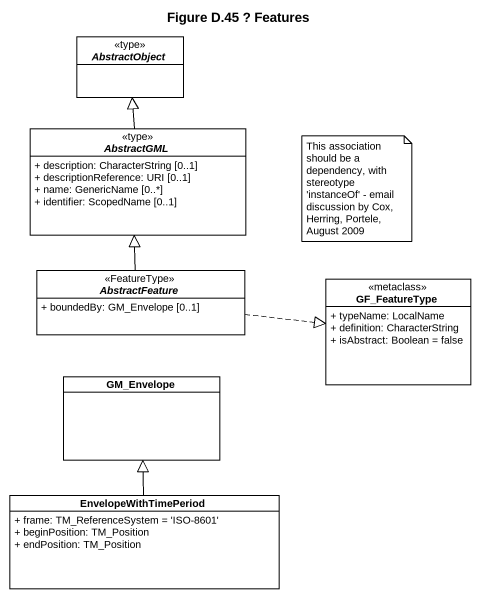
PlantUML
@startuml
title Figure D.45 ? Features
hide circle
hide empty members
skinparam classAttributeIconSize 0
abstract class AbstractObject <<type>>
abstract class AbstractGML <<type>> {
  + description: CharacterString [0..1]
  + descriptionReference: URI [0..1]
  + name: GenericName [0..*]
  + identifier: ScopedName [0..1]
}
abstract class AbstractFeature <<FeatureType>> {
  + boundedBy: GM_Envelope [0..1]
}
class GF_FeatureType <<metaclass>> {
  + typeName: LocalName
  + definition: CharacterString
  + isAbstract: Boolean = false
}
class GM_Envelope
class EnvelopeWithTimePeriod {
  + frame: TM_ReferenceSystem = 'ISO-8601'
  + beginPosition: TM_Position
  + endPosition: TM_Position
}
AbstractGML -up-|> AbstractObject
AbstractFeature -up-|> AbstractGML
AbstractFeature .right.|> GF_FeatureType
EnvelopeWithTimePeriod -up-|> GM_Envelope
note as N1
  This association should be a dependency, with stereotype 'instanceOf' - email discussion by Cox, Herring, Portele, August 2009
end note
@enduml
